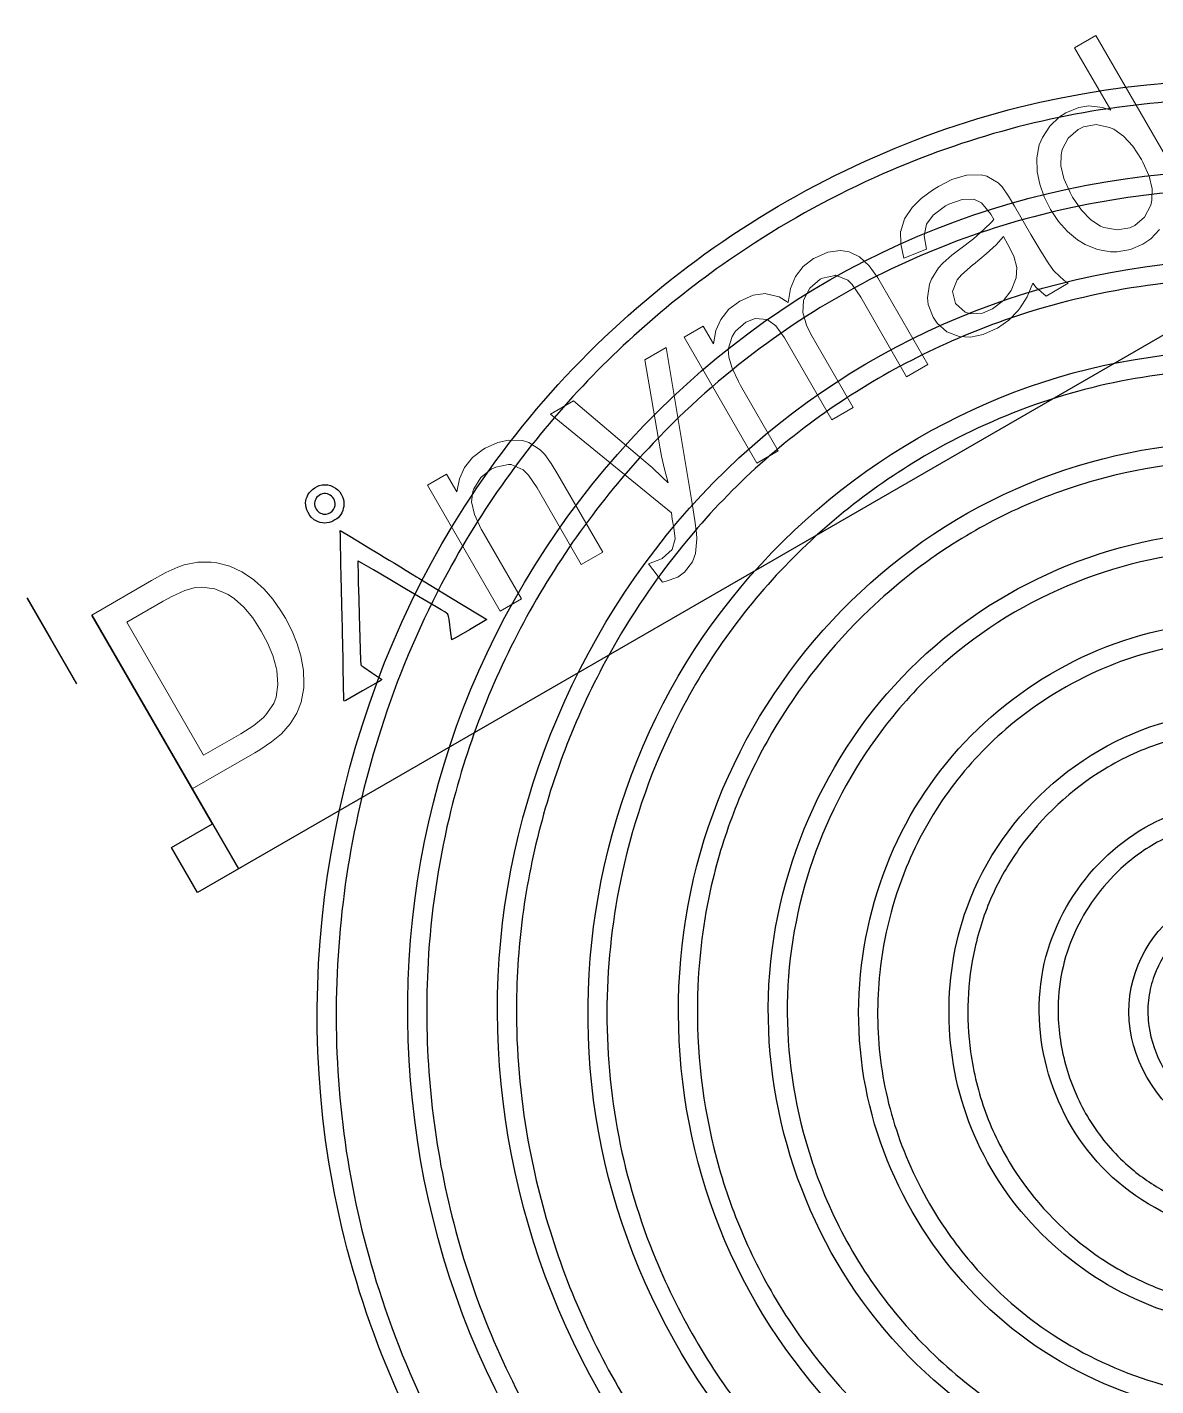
# Model space of a CAD drawing. Header units: millimetres. Extents: x 2228 to 3075, y 1089 to 2037.
# Drawn here: x 2758.3 to 2877.6, y 1259.7 to 1403.4 of the extents above; entities that cross this region are included whole.
import ezdxf

# ---------------------------------------------------------------- set-up
doc = ezdxf.new("R2010")
doc.units = ezdxf.units.MM
doc.layers.add('Image', color=7, linetype='Continuous')

msp = doc.modelspace()

# ---------------------------------------------------------------- linework, layer by layer
for p, q in [((2934.78, 1403.38, 30), (2776.29, 1311.88, 30)), ((2763.54, 1333.96, 30), (2758.29, 1343.06, 30)), ((2758.29, 1343.06, 30), (2760.79, 1338.73, 30)), ((2777.87, 1319.14, 30), (2765.12, 1341.23, 30)), ((2765.12, 1341.23, 30), (2780.62, 1314.38, 30)), ((2776.29, 1311.88, 30), (2773.54, 1316.64, 30))]:
    msp.add_line(p, q)
at = {"color": 139, "lineweight": 0, "extrusion": (-6.00926e-17, -6.93889e-18, -1)}
for p, q in [((2871.24, 1402.5, 30), (2869, 1401.2, 30)), ((2881.86, 1384.11, 30), (2871.24, 1402.5, 30)), ((2869, 1401.2, 30), (2872.82, 1394.6, 30)), ((2869.43, 1394.88, 30), (2868.08, 1394.32, 30)), ((2870.51, 1395.06, 30), (2869.43, 1394.88, 30)), ((2871.95, 1394.89, 30), (2870.51, 1395.06, 30)), ((2872.82, 1394.6, 30), (2871.95, 1394.89, 30)), ((2867.41, 1393.89, 30), (2866.38, 1392.91, 30)), ((2868.08, 1394.32, 30), (2867.41, 1393.89, 30)), ((2866.38, 1392.91, 30), (2865.6, 1391.73, 30)), ((2868.31, 1391.66, 30), (2869.37, 1392.56, 30)), ((2869.37, 1392.56, 30), (2869.95, 1392.84, 30)), ((2869.95, 1392.84, 30), (2871.29, 1393.08, 30)), ((2871.29, 1393.08, 30), (2872.69, 1392.78, 30)), ((2872.69, 1392.78, 30), (2873.15, 1392.58, 30)), ((2873.15, 1392.58, 30), (2874.16, 1391.86, 30)), ((2865.27, 1390.95, 30), (2865, 1389.57, 30)), ((2865.6, 1391.73, 30), (2865.27, 1390.95, 30)), ((2867.69, 1390.45, 30), (2868.31, 1391.66, 30)), ((2874.16, 1391.86, 30), (2875.14, 1390.8, 30)), ((2875.14, 1390.8, 30), (2876.07, 1389.38, 30)), ((2865, 1389.57, 30), (2865.04, 1388.09, 30)), ((2867.54, 1388.72, 30), (2867.57, 1389.88, 30)), ((2867.57, 1389.88, 30), (2867.69, 1390.45, 30)), ((2876.07, 1389.38, 30), (2876.22, 1389.11, 30)), ((2876.22, 1389.11, 30), (2876.88, 1387.63, 30)), ((2857.31, 1387.67, 30), (2856.04, 1387.26, 30)), ((2857.6, 1387.73, 30), (2857.31, 1387.67, 30)), ((2859.12, 1387.78, 30), (2857.6, 1387.73, 30)), ((2859.74, 1387.63, 30), (2859.12, 1387.78, 30)), ((2860.93, 1386.91, 30), (2859.74, 1387.63, 30)), ((2865.04, 1388.09, 30), (2865.31, 1386.77, 30)), ((2867.86, 1387.39, 30), (2867.54, 1388.72, 30)), ((2876.88, 1387.63, 30), (2877.2, 1386.3, 30)), ((2853.98, 1386.16, 30), (2852.8, 1385.28, 30)), ((2854.6, 1386.53, 30), (2853.98, 1386.16, 30)), ((2856.04, 1387.26, 30), (2854.6, 1386.53, 30)), ((2861.33, 1386.5, 30), (2860.93, 1386.91, 30)), ((2862.03, 1385.52, 30), (2861.33, 1386.5, 30)), ((2865.31, 1386.77, 30), (2865.79, 1385.43, 30)), ((2868.52, 1385.91, 30), (2867.86, 1387.39, 30)), ((2877.2, 1386.3, 30), (2877.18, 1385.09, 30)), ((2852.8, 1385.28, 30), (2851.84, 1384.32, 30)), ((2855.7, 1384.66, 30), (2857.11, 1385.17, 30)), ((2857.11, 1385.17, 30), (2858.36, 1385.19, 30)), ((2858.36, 1385.19, 30), (2859.15, 1384.81, 30)), ((2859.15, 1384.81, 30), (2860.13, 1383.61, 30)), ((2862.66, 1384.47, 30), (2862.03, 1385.52, 30)), ((2865.79, 1385.43, 30), (2866.46, 1384.09, 30)), ((2868.78, 1385.42, 30), (2868.52, 1385.91, 30)), ((2869.72, 1384.05, 30), (2868.78, 1385.42, 30)), ((2877.18, 1385.09, 30), (2877.04, 1384.55, 30)), ((2851.84, 1384.32, 30), (2851.03, 1383.11, 30)), ((2853.33, 1382.56, 30), (2854.04, 1383.52, 30)), ((2854.04, 1383.52, 30), (2855.36, 1384.48, 30)), ((2855.36, 1384.48, 30), (2855.7, 1384.66, 30)), ((2860.13, 1383.61, 30), (2860.46, 1383.03, 30)), ((2864.39, 1381.46, 30), (2862.66, 1384.47, 30)), ((2866.46, 1384.09, 30), (2867.29, 1382.84, 30)), ((2870.7, 1383.02, 30), (2869.72, 1384.05, 30)), ((2876.4, 1383.3, 30), (2875.35, 1382.42, 30)), ((2877.04, 1384.55, 30), (2876.4, 1383.3, 30)), ((2851.03, 1383.11, 30), (2850.62, 1381.83, 30)), ((2853.11, 1381.32, 30), (2853.33, 1382.56, 30)), ((2859.42, 1381.98, 30), (2858.3, 1381.01, 30)), ((2860.26, 1382.81, 30), (2859.42, 1381.98, 30)), ((2860.46, 1383.03, 30), (2860.26, 1382.81, 30)), ((2867.29, 1382.84, 30), (2868.24, 1381.77, 30)), ((2871.75, 1382.34, 30), (2870.7, 1383.02, 30)), ((2872.08, 1382.21, 30), (2871.75, 1382.34, 30)), ((2873.52, 1381.94, 30), (2872.08, 1382.21, 30)), ((2874.84, 1382.16, 30), (2873.52, 1381.94, 30)), ((2875.35, 1382.42, 30), (2874.84, 1382.16, 30)), ((2877.04, 1381.01, 30), (2877.97, 1381.99, 30)), ((2850.62, 1381.83, 30), (2850.61, 1381.8, 30)), ((2850.61, 1381.8, 30), (2850.62, 1380.46, 30)), ((2850.62, 1380.46, 30), (2850.96, 1378.95, 30)), ((2853.34, 1379.92, 30), (2853.11, 1381.32, 30)), ((2858.3, 1381.01, 30), (2856.88, 1379.92, 30)), ((2860.71, 1380.38, 30), (2861.48, 1381.26, 30)), ((2861.48, 1381.26, 30), (2861.96, 1380.42, 30)), ((2861.96, 1380.42, 30), (2862.58, 1379.16, 30)), ((2865.42, 1379.71, 30), (2864.39, 1381.46, 30)), ((2868.24, 1381.77, 30), (2869.3, 1380.91, 30)), ((2869.3, 1380.91, 30), (2870.1, 1380.41, 30)), ((2870.1, 1380.41, 30), (2871.41, 1379.87, 30)), ((2874.9, 1379.88, 30), (2876.21, 1380.44, 30)), ((2876.21, 1380.44, 30), (2877.04, 1381.01, 30)), ((2841.5, 1378.97, 30), (2841.39, 1378.91, 30)), ((2842.91, 1379.6, 30), (2841.5, 1378.97, 30)), ((2844.26, 1379.78, 30), (2842.91, 1379.6, 30)), ((2845.17, 1379.64, 30), (2844.26, 1379.78, 30)), ((2846.28, 1379.11, 30), (2845.17, 1379.64, 30)), ((2847.3, 1378.16, 30), (2846.28, 1379.11, 30)), ((2850.96, 1378.95, 30), (2853.34, 1379.92, 30)), ((2856.03, 1379.26, 30), (2855.06, 1378.42, 30)), ((2856.88, 1379.92, 30), (2856.03, 1379.26, 30)), ((2858.33, 1378.3, 30), (2859.65, 1379.41, 30)), ((2859.65, 1379.41, 30), (2860.71, 1380.38, 30)), ((2862.58, 1379.16, 30), (2862.9, 1377.96, 30)), ((2866.22, 1378.45, 30), (2865.42, 1379.71, 30)), ((2871.41, 1379.87, 30), (2872.78, 1379.63, 30)), ((2872.78, 1379.63, 30), (2873.51, 1379.63, 30)), ((2873.51, 1379.63, 30), (2874.9, 1379.88, 30)), ((2840.3, 1378.07, 30), (2839.5, 1377.01, 30)), ((2841.39, 1378.91, 30), (2840.3, 1378.07, 30)), ((2848.2, 1376.87, 30), (2847.3, 1378.16, 30)), ((2854.63, 1377.94, 30), (2853.88, 1376.74, 30)), ((2855.06, 1378.42, 30), (2854.63, 1377.94, 30)), ((2857.03, 1377.19, 30), (2858.28, 1378.28, 30)), ((2858.28, 1378.28, 30), (2858.33, 1378.3, 30)), ((2862.9, 1377.96, 30), (2862.84, 1376.88, 30)), ((2866.78, 1377.66, 30), (2866.22, 1378.45, 30)), ((2866.85, 1377.57, 30), (2866.78, 1377.66, 30)), ((2867.88, 1376.59, 30), (2866.85, 1377.57, 30)), ((2839.5, 1377.01, 30), (2838.98, 1375.74, 30)), ((2841.03, 1375.8, 30), (2842.12, 1376.73, 30)), ((2842.12, 1376.73, 30), (2842.34, 1376.83, 30)), ((2842.34, 1376.83, 30), (2843.69, 1377.14, 30)), ((2843.69, 1377.14, 30), (2843.73, 1377.15, 30)), ((2843.73, 1377.15, 30), (2845.04, 1376.65, 30)), ((2845.04, 1376.65, 30), (2845.48, 1376.18, 30)), ((2845.48, 1376.18, 30), (2846.39, 1374.82, 30)), ((2853.48, 1367.72, 30), (2848.2, 1376.87, 30)), ((2853.66, 1376.2, 30), (2853.45, 1374.78, 30)), ((2853.88, 1376.74, 30), (2853.66, 1376.2, 30)), ((2856.1, 1375.44, 30), (2856.58, 1376.68, 30)), ((2856.58, 1376.68, 30), (2857.03, 1377.19, 30)), ((2862.84, 1376.88, 30), (2862.31, 1375.55, 30)), ((2863.98, 1374.87, 30), (2864.58, 1376.3, 30)), ((2864.58, 1376.3, 30), (2864.93, 1375.87, 30)), ((2865.98, 1374.94, 30), (2868.33, 1376.3, 30)), ((2868.33, 1376.3, 30), (2867.88, 1376.59, 30)), ((2835.02, 1375.03, 30), (2833.62, 1374.42, 30)), ((2836.34, 1375.21, 30), (2835.02, 1375.03, 30)), ((2836.41, 1375.2, 30), (2836.34, 1375.21, 30)), ((2837.77, 1374.88, 30), (2836.41, 1375.2, 30)), ((2838.73, 1374.26, 30), (2837.77, 1374.88, 30)), ((2838.98, 1375.74, 30), (2838.73, 1374.26, 30)), ((2840.39, 1374.6, 30), (2841.03, 1375.8, 30)), ((2846.39, 1374.82, 30), (2851.24, 1366.43, 30)), ((2853.45, 1374.78, 30), (2853.53, 1374.06, 30)), ((2856.41, 1374.17, 30), (2856.1, 1375.44, 30)), ((2862.31, 1375.55, 30), (2861.48, 1374.5, 30)), ((2863.26, 1373.71, 30), (2863.98, 1374.87, 30)), ((2864.93, 1375.87, 30), (2865.98, 1374.94, 30)), ((2832.46, 1373.56, 30), (2831.6, 1372.46, 30)), ((2833.62, 1374.42, 30), (2832.46, 1373.56, 30)), ((2840.28, 1373.23, 30), (2840.34, 1374.44, 30)), ((2840.67, 1371.86, 30), (2840.28, 1373.23, 30)), ((2840.34, 1374.44, 30), (2840.39, 1374.6, 30)), ((2853.53, 1374.06, 30), (2854.05, 1372.72, 30)), ((2857.42, 1373.24, 30), (2856.41, 1374.17, 30)), ((2857.98, 1373.07, 30), (2857.42, 1373.24, 30)), ((2860.31, 1373.61, 30), (2859.26, 1373.15, 30)), ((2861.48, 1374.5, 30), (2860.31, 1373.61, 30)), ((2862.05, 1372.41, 30), (2863.05, 1373.42, 30)), ((2863.05, 1373.42, 30), (2863.26, 1373.71, 30)), ((2829.75, 1371.78, 30), (2827.74, 1370.62, 30)), ((2830.83, 1369.91, 30), (2829.75, 1371.78, 30)), ((2831.6, 1372.46, 30), (2831.09, 1371.32, 30)), ((2833.17, 1371.24, 30), (2834.25, 1372.18, 30)), ((2834.25, 1372.18, 30), (2835.22, 1372.57, 30)), ((2835.22, 1372.57, 30), (2836.5, 1372.46, 30)), ((2836.5, 1372.46, 30), (2837.41, 1371.81, 30)), ((2837.41, 1371.81, 30), (2838.35, 1370.52, 30)), ((2841.13, 1370.91, 30), (2840.67, 1371.86, 30)), ((2854.05, 1372.72, 30), (2854.47, 1372.09, 30)), ((2854.47, 1372.09, 30), (2855.51, 1371.18, 30)), ((2859.26, 1373.15, 30), (2857.98, 1373.07, 30)), ((2860.85, 1371.57, 30), (2862.05, 1372.41, 30)), ((2827.74, 1370.62, 30), (2835.43, 1357.3, 30)), ((2831.09, 1371.32, 30), (2830.83, 1369.91, 30)), ((2832.4, 1369.33, 30), (2832.79, 1370.66, 30)), ((2832.79, 1370.66, 30), (2833.17, 1371.24, 30)), ((2838.35, 1370.52, 30), (2843.34, 1361.87, 30)), ((2845.6, 1363.17, 30), (2841.13, 1370.91, 30)), ((2855.51, 1371.18, 30), (2856.81, 1370.67, 30)), ((2856.81, 1370.67, 30), (2858, 1370.59, 30)), ((2858, 1370.59, 30), (2859.35, 1370.88, 30)), ((2859.35, 1370.88, 30), (2860.8, 1371.55, 30)), ((2860.8, 1371.55, 30), (2860.85, 1371.57, 30)), ((2825.82, 1369.51, 30), (2823.56, 1368.21, 30)), ((2828.58, 1353.03, 30), (2825.82, 1369.51, 30)), ((2832.45, 1368.5, 30), (2832.4, 1369.33, 30)), ((2823.56, 1368.21, 30), (2825.2, 1358.8, 30)), ((2832.79, 1367.33, 30), (2832.45, 1368.5, 30)), ((2851.24, 1366.43, 30), (2853.48, 1367.72, 30)), ((2833.48, 1365.92, 30), (2832.79, 1367.33, 30)), ((2833.69, 1365.51, 30), (2833.48, 1365.92, 30)), ((2837.68, 1358.6, 30), (2833.69, 1365.51, 30)), ((2816.05, 1363.87, 30), (2813.62, 1362.47, 30)), ((2823.27, 1357.75, 30), (2816.05, 1363.87, 30)), ((2843.34, 1361.87, 30), (2845.6, 1363.17, 30)), ((2813.62, 1362.47, 30), (2826.38, 1352.03, 30)), ((2806.7, 1358.88, 30), (2806.52, 1358.77, 30)), ((2808.03, 1359.48, 30), (2806.7, 1358.88, 30)), ((2809.17, 1359.73, 30), (2808.03, 1359.48, 30)), ((2810.64, 1359.68, 30), (2809.17, 1359.73, 30)), ((2811.33, 1359.46, 30), (2810.64, 1359.68, 30)), ((2812.5, 1358.69, 30), (2811.33, 1359.46, 30)), ((2805.36, 1357.89, 30), (2804.53, 1356.84, 30)), ((2806.52, 1358.77, 30), (2805.36, 1357.89, 30)), ((2813, 1358.19, 30), (2812.5, 1358.69, 30)), ((2813.69, 1357.24, 30), (2813, 1358.19, 30)), ((2824.34, 1356.83, 30), (2823.27, 1357.75, 30)), ((2825.2, 1358.8, 30), (2825.34, 1358.04, 30)), ((2825.34, 1358.04, 30), (2825.64, 1356.64, 30)), ((2835.43, 1357.3, 30), (2837.68, 1358.6, 30)), ((2802.63, 1356.13, 30), (2800.6, 1354.95, 30)), ((2803.72, 1354.24, 30), (2802.63, 1356.13, 30)), ((2804.53, 1356.84, 30), (2803.97, 1355.62, 30)), ((2806.24, 1355.76, 30), (2807.34, 1356.65, 30)), ((2807.34, 1356.65, 30), (2807.81, 1356.88, 30)), ((2807.81, 1356.88, 30), (2809.16, 1357.15, 30)), ((2809.16, 1357.15, 30), (2809.45, 1357.14, 30)), ((2809.45, 1357.14, 30), (2810.72, 1356.59, 30)), ((2810.72, 1356.59, 30), (2811.28, 1356.02, 30)), ((2811.28, 1356.02, 30), (2812.18, 1354.69, 30)), ((2814.39, 1356.07, 30), (2813.69, 1357.24, 30)), ((2819.12, 1347.88, 30), (2814.39, 1356.07, 30)), ((2825.41, 1355.82, 30), (2824.34, 1356.83, 30)), ((2825.64, 1356.64, 30), (2826.03, 1355.22, 30)), ((2800.6, 1354.95, 30), (2808.29, 1341.63, 30)), ((2803.97, 1355.62, 30), (2803.72, 1354.24, 30)), ((2805.4, 1354.29, 30), (2805.5, 1354.56, 30)), ((2805.5, 1354.56, 30), (2806.24, 1355.76, 30)), ((2812.18, 1354.69, 30), (2816.86, 1346.58, 30)), ((2826.03, 1355.22, 30), (2825.41, 1355.82, 30)), ((2805.27, 1353.19, 30), (2805.4, 1354.29, 30)), ((2805.57, 1351.85, 30), (2805.27, 1353.19, 30)), ((2806.29, 1350.31, 30), (2805.57, 1351.85, 30)), ((2826.38, 1352.03, 30), (2826.48, 1351.37, 30)), ((2828.85, 1351.22, 30), (2828.58, 1353.03, 30)), ((2806.35, 1350.21, 30), (2806.29, 1350.31, 30)), ((2826.48, 1351.37, 30), (2826.65, 1350.46, 30)), ((2826.65, 1350.46, 30), (2826.78, 1349.28, 30)), ((2829.02, 1349.87, 30), (2828.85, 1351.22, 30)), ((2810.55, 1342.94, 30), (2806.35, 1350.21, 30)), ((2826.78, 1349.28, 30), (2826.45, 1348.15, 30)), ((2828.94, 1347.75, 30), (2829.06, 1349.28, 30)), ((2829.06, 1349.28, 30), (2829.02, 1349.87, 30)), ((2816.86, 1346.58, 30), (2819.12, 1347.88, 30)), ((2826.45, 1348.15, 30), (2825.39, 1347.22, 30)), ((2828.63, 1346.85, 30), (2828.94, 1347.75, 30)), ((2774.22, 1346.29, 30), (2772.96, 1345.71, 30)), ((2774.88, 1346.52, 30), (2774.22, 1346.29, 30)), ((2776.33, 1346.82, 30), (2774.88, 1346.52, 30)), ((2777.75, 1346.83, 30), (2776.33, 1346.82, 30)), ((2778.35, 1346.75, 30), (2777.75, 1346.83, 30)), ((2779.71, 1346.39, 30), (2778.35, 1346.75, 30)), ((2780.99, 1345.8, 30), (2779.71, 1346.39, 30)), ((2825.32, 1347.18, 30), (2823.98, 1346.66, 30)), ((2823.98, 1346.66, 30), (2825.44, 1344.69, 30)), ((2825.39, 1347.22, 30), (2825.32, 1347.18, 30)), ((2827.78, 1345.77, 30), (2828.63, 1346.85, 30)), ((2771.45, 1344.88, 30), (2765.12, 1341.23, 30)), ((2772.96, 1345.71, 30), (2771.45, 1344.88, 30)), ((2782.21, 1344.97, 30), (2780.99, 1345.8, 30)), ((2782.33, 1344.87, 30), (2782.21, 1344.97, 30)), ((2783.33, 1343.96, 30), (2782.33, 1344.87, 30)), ((2825.44, 1344.69, 30), (2825.74, 1344.76, 30)), ((2825.74, 1344.76, 30), (2827.06, 1345.24, 30)), ((2827.06, 1345.24, 30), (2827.78, 1345.77, 30)), ((2772.68, 1342.69, 30), (2773.57, 1343.18, 30)), ((2773.57, 1343.18, 30), (2774.94, 1343.83, 30)), ((2774.94, 1343.83, 30), (2776.04, 1344.14, 30)), ((2776.04, 1344.14, 30), (2776.76, 1344.19, 30)), ((2776.76, 1344.19, 30), (2778.13, 1343.99, 30)), ((2778.13, 1343.99, 30), (2779.54, 1343.39, 30)), ((2779.54, 1343.39, 30), (2780.22, 1342.95, 30)), ((2784.25, 1342.89, 30), (2783.33, 1343.96, 30)), ((2768.81, 1340.46, 30), (2772.68, 1342.69, 30)), ((2780.22, 1342.95, 30), (2781.2, 1342.07, 30)), ((2781.2, 1342.07, 30), (2782.14, 1340.93, 30)), ((2785.12, 1341.67, 30), (2784.25, 1342.89, 30)), ((2785.58, 1340.91, 30), (2785.12, 1341.67, 30)), ((2808.29, 1341.63, 30), (2810.55, 1342.94, 30)), ((2765.12, 1341.23, 30), (2775.74, 1322.84, 30)), ((2776.92, 1326.4, 30), (2768.81, 1340.46, 30)), ((2782.14, 1340.93, 30), (2783.04, 1339.51, 30)), ((2786.29, 1339.53, 30), (2785.58, 1340.91, 30)), ((2783.04, 1339.51, 30), (2783.69, 1338.28, 30)), ((2786.84, 1338.2, 30), (2786.29, 1339.53, 30)), ((2783.69, 1338.28, 30), (2784.25, 1336.94, 30)), ((2787.23, 1336.91, 30), (2786.84, 1338.2, 30)), ((2784.25, 1336.94, 30), (2784.61, 1335.68, 30)), ((2787.49, 1335.38, 30), (2787.23, 1336.91, 30)), ((2787.23, 1336.91, 30), (2787.23, 1336.91, 30)), ((2784.61, 1335.68, 30), (2784.67, 1335.39, 30)), ((2784.67, 1335.39, 30), (2784.79, 1333.9, 30)), ((2787.55, 1333.99, 30), (2787.49, 1335.38, 30)), ((2784.79, 1333.9, 30), (2784.6, 1332.56, 30)), ((2787.26, 1332.03, 30), (2787.52, 1333.52, 30)), ((2787.52, 1333.52, 30), (2787.55, 1333.99, 30)), ((2784.35, 1331.88, 30), (2783.52, 1330.68, 30)), ((2784.6, 1332.56, 30), (2784.35, 1331.88, 30)), ((2786.81, 1330.87, 30), (2787.26, 1332.03, 30)), ((2783.27, 1330.41, 30), (2782.24, 1329.56, 30)), ((2783.52, 1330.68, 30), (2783.27, 1330.41, 30)), ((2786.08, 1329.71, 30), (2786.81, 1330.87, 30)), ((2782.24, 1329.56, 30), (2780.86, 1328.67, 30)), ((2785.16, 1328.68, 30), (2786.08, 1329.71, 30)), ((2780.86, 1328.67, 30), (2776.92, 1326.4, 30)), ((2782.9, 1326.98, 30), (2784.13, 1327.81, 30)), ((2784.13, 1327.81, 30), (2785.16, 1328.68, 30)), ((2775.74, 1322.84, 30), (2782.37, 1326.67, 30)), ((2782.37, 1326.67, 30), (2782.9, 1326.98, 30))]:
    msp.add_line(p, q, dxfattribs=at)
at = {"extrusion": (-0.866025, -0.5, 0)}
msp.add_line((2773.54, 1316.64, 30), (2777.87, 1319.14, 30), dxfattribs=at)
msp.add_open_spline([(2888.35, 1300.8), (2888.61, 1300.95), (2888.77, 1301.26), (2888.67, 1302.44), (2887.23, 1303.33), (2884.39, 1301.72), (2883.46, 1299.14), (2886.17, 1294.71), (2889.88, 1293.39), (2895.33, 1296.28), (2897.13, 1298.94), (2897.32, 1305.1), (2895.64, 1308.5), (2889.53, 1312.32), (2885.18, 1312.62), (2877.86, 1308.83), (2875.05, 1304.76), (2874.48, 1295.49), (2876.79, 1290.46), (2885.3, 1284.6), (2891.38, 1283.93), (2901.75, 1288.61), (2905.82, 1293.94), (2907.32, 1306.27), (2904.65, 1313.06), (2894.08, 1321.4), (2886.31, 1322.74), (2872.71, 1317.68), (2867.13, 1311.3), (2864.17, 1296.02), (2866.89, 1287.38), (2879.15, 1276.18), (2888.52, 1273.86), (2905.48, 1278.76), (2912.76, 1285.96), (2917.72, 1304), (2915.24, 1314.54), (2901.74, 1328.95), (2890.9, 1332.53), (2870.52, 1328.35), (2861.35, 1320.59), (2854.87, 1302.71), (2855.09, 1293.9), (2861.73, 1278.52), (2868.14, 1272.04), (2884.05, 1265.17), (2893.47, 1264.83), (2910.31, 1270.93), (2917.63, 1277.35), (2925.96, 1293.85), (2926.92, 1303.85), (2921.52, 1322.12), (2915.17, 1330.3), (2898.22, 1340.19), (2887.69, 1341.85), (2868, 1337.3), (2858.94, 1331.12), (2847.4, 1313.84), (2844.98, 1302.83), (2848.5, 1281.76), (2854.45, 1271.82), (2871.91, 1258.55), (2883.34, 1255.29), (2905.73, 1257.65), (2916.56, 1263.26), (2931.63, 1280.74), (2935.77, 1292.54), (2934.74, 1316.18), (2929.56, 1327.89), (2912.2, 1344.81), (2900.12, 1349.91), (2875.31, 1350.35), (2862.72, 1345.68), (2843.92, 1328.63), (2837.81, 1316.32), (2835.75, 1290.44), (2839.82, 1277), (2856.41, 1256.29), (2868.84, 1249.13), (2895.69, 1245.31), (2909.95, 1248.69), (2932.59, 1264.63), (2940.84, 1277.12), (2946.54, 1304.8), (2943.94, 1319.85), (2928.83, 1344.41), (2916.38, 1353.79), (2888, 1361.49), (2872.2, 1359.76), (2845.73, 1345.65), (2835.21, 1333.34), (2825.4, 1304.39), (2826.18, 1287.91), (2839.09, 1259.57), (2851.17, 1247.88), (2880.52, 1235.85), (2897.64, 1235.6), (2927.8, 1247.14), (2940.67, 1258.89), (2954.99, 1288.47), (2956.35, 1306.16), (2946.36, 1338.07), (2935.05, 1352.13), (2905.41, 1368.83), (2887.23, 1371.37), (2853.64, 1363.1), (2838.41, 1352.33), (2819.27, 1322.82), (2815.49, 1304.23), (2821.85, 1269.06), (2831.98, 1252.66), (2861.17, 1231.04), (2880.08, 1225.95), (2916.73, 1230.25), (2934.27, 1239.63), (2958.4, 1268.3), (2964.85, 1287.44), (2962.78, 1325.43), (2954.25, 1344.08), (2926.31, 1370.74), (2907.04, 1378.61), (2867.84, 1378.92), (2848.12, 1371.34), (2818.92, 1344.34), (2809.61, 1325.04), (2806.77, 1284.79), (2813.29, 1264.05), (2839.15, 1232.33), (2858.37, 1221.53), (2899.5, 1216.04), (2921.21, 1221.4), (2955.41, 1245.9), (2967.73, 1264.92), (2976, 1306.76), (2971.89, 1329.36), (2948.96, 1366.01), (2930.25, 1379.85), (2887.89, 1391.01), (2864.46, 1388.25), (2825.45, 1367.11), (2810.07, 1348.82), (2795.92, 1306.15), (2797.25, 1281.98), (2816.4, 1240.68), (2834.14, 1223.76), (2876.91, 1206.55), (2901.73, 1206.36), (2945.22, 1223.31), (2963.67, 1240.38), (2984.01, 1283.03), (2985.79, 1308.4), (2971.24, 1353.97), (2954.97, 1373.92), (2912.67, 1397.45), (2886.85, 1400.89), (2839.35, 1388.94), (2817.92, 1373.59), (2791.17, 1331.87), (2786, 1305.71), (2795.17, 1256.42), (2809.47, 1233.55), (2850.37, 1203.56), (2876.75, 1196.61), (2927.66, 1202.82), (2951.92, 1215.96), (2985.14, 1255.78), (2993.92, 1282.26), (2991.46, 1324.07), (2986.96, 1339.53), (2979.28, 1353.3), (2978.7, 1352.97), (2978.11, 1352.65), (2977.53, 1352.32), (2979.62, 1348.58), (2981.47, 1344.71), (2986.27, 1332.81), (2988.48, 1324.49), (2990.23, 1311.68), (2990.54, 1307.28), (2990.57, 1298.49), (2990.29, 1294.1), (2988.63, 1281.04), (2986.4, 1272.48), (2981.04, 1259.08), (2978.5, 1253.98), (2972.96, 1244.88), (2970.06, 1240.82), (2960.48, 1229.39), (2952.95, 1222.77), (2938.63, 1213.46), (2932.21, 1210.19), (2920.17, 1205.55), (2914.64, 1203.94), (2904.77, 1201.99), (2900.47, 1201.44), (2891.86, 1200.91), (2887.53, 1200.93), (2874.64, 1201.84), (2866.12, 1203.55), (2852.69, 1208.07), (2847.55, 1210.29), (2838.27, 1215.25), (2834.09, 1217.92), (2826.19, 1223.86), (2822.48, 1227.14), (2812.16, 1237.73), (2806.35, 1245.82), (2799.29, 1259.46), (2797.16, 1264.58), (2793.94, 1274.65), (2792.78, 1279.57), (2791.27, 1289.53), (2790.92, 1294.56), (2791.02, 1309.64), (2792.63, 1319.67), (2797.39, 1334.5), (2799.53, 1339.64), (2803.98, 1348.13), (2806.09, 1351.59), (2810.73, 1358.2), (2813.26, 1361.35), (2821.42, 1370.29), (2827.6, 1375.56), (2838.89, 1383.02), (2843.73, 1385.66), (2853.09, 1389.78), (2857.58, 1391.37), (2871.3, 1395.06), (2880.8, 1396.08), (2899.67, 1395.36), (2909.04, 1393.62), (2923.62, 1388.62), (2929.12, 1386.12), (2939.5, 1380.09), (2944.38, 1376.56), (2958.22, 1364.43), (2965.93, 1354.42), (2973.66, 1338.86), (2975.53, 1334.18), (2978.45, 1324.57), (2979.5, 1319.65), (2981.45, 1304.76), (2981.15, 1294.63), (2978.25, 1279.35), (2976.72, 1273.97), (2973.34, 1265.23), (2971.74, 1261.78), (2968.12, 1255.1), (2966.1, 1251.89), (2959.47, 1242.65), (2954.29, 1237.05), (2944.5, 1228.73), (2940.19, 1225.65), (2931.67, 1220.63), (2927.53, 1218.6), (2914.7, 1213.5), (2905.65, 1211.48), (2887.37, 1210.17), (2878.15, 1210.88), (2864.86, 1213.95), (2860.54, 1215.3), (2847.97, 1220.34), (2840.16, 1225.01), (2828.42, 1234.61), (2824.04, 1239), (2816.85, 1247.86), (2813.9, 1252.21), (2809.37, 1260.42), (2807.63, 1264.19), (2804.72, 1271.93), (2803.54, 1275.91), (2800.86, 1288), (2800.2, 1296.3), (2800.96, 1309.65), (2801.7, 1314.76), (2803.76, 1323.48), (2804.89, 1327.13), (2807.64, 1334.24), (2809.25, 1337.7), (2814.73, 1347.71), (2819.25, 1353.9), (2827.95, 1363.07), (2831.73, 1366.44), (2839.42, 1372.15), (2843.27, 1374.57), (2851.32, 1378.74), (2855.51, 1380.49), (2868.39, 1384.72), (2877.41, 1386.18), (2891.45, 1386.29), (2896.49, 1385.89), (2905.14, 1384.41), (2908.79, 1383.53), (2915.93, 1381.27), (2919.41, 1379.91), (2929.55, 1375.14), (2935.88, 1371.07), (2945.37, 1363.1), (2948.88, 1359.59), (2954.94, 1352.37), (2957.54, 1348.69), (2962.1, 1340.97), (2964.05, 1336.93), (2968.91, 1324.42), (2970.81, 1315.57), (2971.58, 1301.65), (2971.41, 1296.6), (2970.3, 1287.9), (2969.57, 1284.22), (2967.59, 1277.01), (2966.36, 1273.48), (2961.96, 1263.19), (2958.11, 1256.74), (2950.48, 1247.1), (2947.14, 1243.56), (2940.82, 1237.96), (2937.96, 1235.76), (2931.99, 1231.78), (2928.87, 1230), (2919.21, 1225.29), (2912.37, 1223), (2900.63, 1220.69), (2895.83, 1220.18), (2886.71, 1220.01), (2882.4, 1220.28), (2873.89, 1221.54), (2869.69, 1222.52), (2857.44, 1226.44), (2849.7, 1230.36), (2838.56, 1238.4), (2834.64, 1241.84), (2828.57, 1248.34), (2826.24, 1251.25), (2822.01, 1257.36), (2820.12, 1260.56), (2815.15, 1270.51), (2812.76, 1277.6), (2810.5, 1289.52), (2810.03, 1294.27), (2809.98, 1302.49), (2810.2, 1305.96), (2811.11, 1312.82), (2811.8, 1316.22), (2814.52, 1326.23), (2817.22, 1332.65), (2823.02, 1342.61), (2825.71, 1346.41), (2831.04, 1352.67), (2833.56, 1355.24), (2838.95, 1359.98), (2841.81, 1362.15), (2850.79, 1368.03), (2857.32, 1371.1), (2868.5, 1374.61), (2873, 1375.6), (2881.78, 1376.71), (2886.06, 1376.89), (2894.56, 1376.48), (2898.78, 1375.91), (2911.22, 1373.17), (2919.19, 1369.95), (2929.88, 1363.42), (2933.19, 1361.01), (2939.65, 1355.43), (2942.74, 1352.21), (2948.28, 1345.27), (2950.74, 1341.55), (2957.08, 1329.87), (2959.93, 1321.36), (2961.68, 1309.27), (2961.93, 1305.85), (2961.92, 1299.01), (2961.68, 1295.6), (2960.24, 1285.48), (2958.35, 1278.87), (2953.82, 1268.6), (2951.67, 1264.7), (2947.13, 1258.02), (2944.85, 1255.16), (2939.88, 1249.85), (2937.19, 1247.39), (2928.63, 1240.66), (2922.27, 1237.04), (2911.38, 1232.81), (2907.08, 1231.58), (2899.23, 1230.13), (2895.7, 1229.75), (2888.64, 1229.54), (2885.11, 1229.7), (2874.61, 1230.96), (2867.75, 1232.83), (2857.18, 1237.44), (2853.22, 1239.64), (2843.99, 1246.03), (2839.06, 1250.68), (2830.71, 1261.14), (2827.28, 1266.95), (2823, 1277.29), (2821.68, 1281.64), (2819.01, 1295.28), (2819.19, 1304.83), (2822.43, 1319.69), (2824.41, 1325.26), (2828.64, 1333.58), (2830.46, 1336.57), (2834.56, 1342.2), (2836.82, 1344.85), (2844.18, 1352.22), (2849.83, 1356.37), (2859.73, 1361.58), (2863.71, 1363.21), (2871.8, 1365.64), (2875.91, 1366.45), (2884.2, 1367.27), (2888.38, 1367.29), (2897.21, 1366.51), (2901.85, 1365.62), (2910.49, 1362.98), (2914.5, 1361.31), (2926.06, 1355.06), (2932.89, 1349.24), (2942.17, 1337.54), (2945.33, 1332.18), (2948.79, 1323.72), (2949.73, 1320.85), (2951.18, 1315.02), (2951.69, 1312.05), (2952.61, 1303.11), (2952.39, 1297.07), (2950.67, 1287.23), (2949.61, 1283.33), (2947.15, 1276.83), (2945.91, 1274.16), (2943.08, 1269.03), (2941.48, 1266.57), (2936.2, 1259.57), (2932.04, 1255.4), (2924.26, 1249.47), (2920.89, 1247.36), (2914.3, 1244.07), (2911.11, 1242.81), (2904.59, 1240.84), (2901.25, 1240.14), (2891.14, 1238.84), (2884.28, 1239.08), (2874.31, 1241.06), (2871.03, 1242), (2861.51, 1245.65), (2855.63, 1249.18), (2845.32, 1257.9), (2840.9, 1263.09), (2835.97, 1271.32), (2834.67, 1273.93), (2832.47, 1279.29), (2831.57, 1282.05), (2829.5, 1290.47), (2828.93, 1296.27), (2829.35, 1305.82), (2829.88, 1309.6), (2831.42, 1316.01), (2832.28, 1318.68), (2834.37, 1323.85), (2835.61, 1326.36), (2839.81, 1333.57), (2843.3, 1337.97), (2850.02, 1344.4), (2852.99, 1346.73), (2858.63, 1350.33), (2861.23, 1351.71), (2866.61, 1354.04), (2869.38, 1355), (2877.86, 1357.22), (2883.72, 1357.84), (2893.39, 1357.41), (2897.23, 1356.85), (2908.57, 1353.94), (2915.69, 1350.33), (2925.35, 1342.7), (2928.55, 1339.49), (2933.17, 1333.55), (2934.83, 1331.01), (2937.68, 1325.69), (2938.88, 1322.92), (2941.78, 1314.37), (2942.78, 1308.37), (2942.83, 1299.21), (2942.57, 1296.02), (2940.83, 1286.06), (2938.26, 1279.52), (2930.97, 1267.86), (2926.25, 1262.75), (2915.27, 1254.76), (2909.02, 1251.91), (2895.97, 1248.66), (2889.17, 1248.27), (2876.03, 1250.12), (2869.68, 1252.36), (2858.3, 1258.95), (2853.25, 1263.29), (2845.28, 1273.53), (2842.35, 1279.41), (2839.14, 1290.65), (2838.47, 1295.9), (2838.84, 1306.28), (2839.87, 1311.41), (2843.44, 1321.09), (2845.96, 1325.63), (2850.91, 1331.98), (2852.92, 1334.14), (2859.26, 1339.74), (2864.04, 1342.64), (2874.23, 1346.71), (2879.64, 1347.89), (2888.44, 1348.24), (2891.83, 1347.99), (2898.46, 1346.78), (2901.71, 1345.82), (2907.89, 1343.25), (2910.84, 1341.66), (2915.85, 1338.2), (2917.99, 1336.43), (2921.88, 1332.52), (2923.64, 1330.39), (2928.84, 1322.81), (2931.36, 1316.76), (2933.01, 1308), (2933.27, 1305.47), (2933.33, 1300.4), (2933.14, 1297.88), (2931.95, 1290.41), (2930.31, 1285.59), (2926.65, 1278.73), (2925.12, 1276.41), (2919.74, 1269.78), (2915.2, 1266.09), (2905.14, 1260.69), (2899.62, 1258.98), (2888.44, 1257.88), (2882.78, 1258.49), (2873.65, 1261.28), (2870.02, 1262.97), (2864.46, 1266.61), (2862.36, 1268.31), (2858.54, 1272.08), (2856.82, 1274.15), (2853.45, 1279.1), (2851.91, 1282.05), (2849.64, 1288.06), (2848.87, 1291.1), (2848.1, 1297.26), (2848.08, 1300.37), (2848.81, 1307.27), (2849.77, 1311.02), (2852.37, 1317.38), (2853.86, 1320.06), (2857.4, 1324.96), (2859.46, 1327.19), (2864.61, 1331.64), (2867.84, 1333.7), (2874, 1336.48), (2876.86, 1337.39), (2882.7, 1338.48), (2885.67, 1338.68), (2892.21, 1338.35), (2895.76, 1337.67), (2901.9, 1335.56), (2904.54, 1334.29), (2909.42, 1331.16), (2911.66, 1329.3), (2916.04, 1324.71), (2918.08, 1321.89), (2921.01, 1316.32), (2922.04, 1313.64), (2923.39, 1308.13), (2923.73, 1305.31), (2923.74, 1299.19), (2923.3, 1295.9), (2921.67, 1290.05), (2920.6, 1287.46), (2917.86, 1282.64), (2916.19, 1280.41), (2912.14, 1276.12), (2909.67, 1274.14), (2904.66, 1271.12), (2902.15, 1270), (2896.97, 1268.43), (2894.29, 1267.97), (2888.61, 1267.69), (2885.62, 1267.93), (2880.57, 1269.04), (2878.46, 1269.73), (2874.47, 1271.52), (2872.58, 1272.62), (2867.51, 1276.31), (2864.67, 1279.33), (2861.32, 1284.6), (2860.34, 1286.6), (2858.83, 1290.73), (2858.31, 1292.87), (2857.51, 1298.7), (2857.66, 1302.44), (2858.87, 1307.89), (2859.48, 1309.75), (2861.05, 1313.27), (2862.01, 1314.94), (2865.53, 1319.9), (2868.63, 1322.78), (2874.13, 1326.13), (2876.26, 1327.1), (2880.03, 1328.28), (2881.63, 1328.63), (2884.86, 1329.03), (2886.49, 1329.08), (2892.05, 1328.78), (2895.93, 1327.74), (2901.5, 1324.97), (2903.45, 1323.67), (2906.41, 1321.09), (2907.53, 1319.91), (2909.51, 1317.37), (2910.37, 1316.02), (2912.83, 1311.29), (2913.85, 1307.65), (2914.27, 1301.9), (2914.17, 1299.8), (2913.53, 1296.13), (2913.08, 1294.54), (2911.87, 1291.5), (2911.12, 1290.05), (2908.34, 1285.75), (2905.85, 1283.23), (2901.48, 1280.29), (2899.84, 1279.44), (2896.09, 1278.02), (2893.95, 1277.56), (2889.64, 1277.24), (2887.47, 1277.39), (2882.8, 1278.31), (2880.33, 1279.24), (2876.77, 1281.3), (2875.52, 1282.21), (2872.89, 1284.6), (2871.6, 1286.18), (2869.5, 1289.61), (2868.69, 1291.46), (2867.58, 1295.28), (2867.28, 1297.25), (2867.23, 1300.66), (2867.37, 1302.11), (2867.95, 1304.93), (2868.4, 1306.29), (2870.14, 1310.19), (2871.85, 1312.53), (2875.24, 1315.66), (2876.74, 1316.71), (2879.49, 1318.1), (2880.71, 1318.56), (2883.19, 1319.21), (2884.46, 1319.4), (2888.35, 1319.6), (2890.97, 1319.19), (2894.71, 1317.81), (2896, 1317.15), (2899.12, 1315.04), (2900.74, 1313.32), (2903.2, 1309.44), (2904.04, 1307.27), (2904.67, 1303.79), (2904.75, 1302.49), (2904.52, 1298.87), (2903.82, 1296.62), (2901.59, 1292.63), (2900.07, 1290.9), (2897.51, 1289.01), (2896.66, 1288.51), (2895.01, 1287.76), (2894.21, 1287.48), (2892.6, 1287.08), (2891.78, 1286.95), (2889.03, 1286.76), (2887.09, 1287.01), (2884.31, 1287.96), (2883.34, 1288.42), (2880.58, 1290.21), (2879.09, 1291.92), (2877.37, 1295.29), (2876.92, 1296.85), (2876.71, 1299.19), (2876.73, 1300), (2876.95, 1301.58), (2877.14, 1302.35), (2877.94, 1304.52), (2878.75, 1305.82), (2880.31, 1307.5), (2880.94, 1308.03), (2882.09, 1308.78), (2882.59, 1309.05), (2883.62, 1309.48), (2884.14, 1309.64), (2885.95, 1310.05), (2887.27, 1310.07), (2889.2, 1309.73), (2889.88, 1309.53), (2891.12, 1308.98), (2891.68, 1308.65), (2892.69, 1307.86), (2893.14, 1307.41), (2894.19, 1306.08), (2894.67, 1305.13), (2895.11, 1303.62), (2895.2, 1303.07), (2895.26, 1301.64), (2895.1, 1300.78), (2894.5, 1299.22), (2894.06, 1298.52), (2893.2, 1297.58), (2892.82, 1297.27), (2891.67, 1296.55), (2890.87, 1296.33), (2889.48, 1296.3), (2888.89, 1296.41), (2887.83, 1296.79), (2887.37, 1297.07), (2886.81, 1297.57), (2886.64, 1297.78), (2886.5, 1298), (2886.48, 1298.04), (2886.43, 1298.12), (2886.41, 1298.16), (2886.36, 1298.28), (2886.32, 1298.36), (2886.24, 1298.59), (2886.2, 1298.75), (2886.13, 1299.2), (2886.15, 1299.5), (2886.26, 1299.98), (2886.33, 1300.16), (2886.41, 1300.31), (2887.05, 1300.47), (2887.7, 1300.64), (2888.35, 1300.8)], degree=3, knots=[0, 0, 0, 0, 0.592275, 0.592275, 2.021101, 2.021101, 3.449927, 3.449927, 4.878753, 4.878753, 5.896766, 5.896766, 6.914778, 6.914778, 7.932791, 7.932791, 8.950803, 8.950803, 9.968816, 9.968816, 10.986828, 10.986828, 12.004841, 12.004841, 13.022853, 13.022853, 14.040866, 14.040866, 15.058878, 15.058878, 16.076891, 16.076891, 17.094903, 17.094903, 18.112916, 18.112916, 19.130928, 19.130928, 20.148941, 20.148941, 21.166954, 21.166954, 21.920887, 21.920887, 22.67482, 22.67482, 23.428753, 23.428753, 24.182687, 24.182687, 24.93662, 24.93662, 25.690553, 25.690553, 26.444486, 26.444486, 27.19842, 27.19842, 27.952353, 27.952353, 28.706286, 28.706286, 29.460219, 29.460219, 30.214153, 30.214153, 30.968086, 30.968086, 31.722019, 31.722019, 32.475953, 32.475953, 33.229886, 33.229886, 33.983819, 33.983819, 34.737752, 34.737752, 35.491686, 35.491686, 36.245619, 36.245619, 36.999552, 36.999552, 37.753485, 37.753485, 38.507419, 38.507419, 39.261352, 39.261352, 40.015285, 40.015285, 40.769219, 40.769219, 41.523152, 41.523152, 42.277085, 42.277085, 43.031018, 43.031018, 43.784952, 43.784952, 44.538885, 44.538885, 45.292818, 45.292818, 46.046751, 46.046751, 46.800685, 46.800685, 47.554618, 47.554618, 48.308551, 48.308551, 49.062485, 49.062485, 49.816418, 49.816418, 50.570351, 50.570351, 51.324284, 51.324284, 52.078218, 52.078218, 52.832151, 52.832151, 53.586084, 53.586084, 54.340017, 54.340017, 55.093951, 55.093951, 55.847884, 55.847884, 56.601817, 56.601817, 57.35575, 57.35575, 58.109684, 58.109684, 58.863617, 58.863617, 59.61755, 59.61755, 60.371484, 60.371484, 61.125417, 61.125417, 61.87935, 61.87935, 62.633283, 62.633283, 63.387217, 63.387217, 64.14115, 64.14115, 64.895083, 64.895083, 65.649016, 65.649016, 66.40295, 66.40295, 67.156883, 67.156883, 67.910816, 67.910816, 68.66475, 68.66475, 69.115038, 69.115038, 69.115038, 70.115038, 70.115038, 70.115038, 70.23986, 70.23986, 70.489502, 70.489502, 70.618593, 70.618593, 70.747684, 70.747684, 71.005866, 71.005866, 71.173651, 71.173651, 71.321179, 71.321179, 71.616234, 71.616234, 71.829859, 71.829859, 72.00177, 72.00177, 72.131483, 72.131483, 72.261197, 72.261197, 72.520624, 72.520624, 72.689191, 72.689191, 72.839289, 72.839289, 72.989387, 72.989387, 73.289584, 73.289584, 73.458634, 73.458634, 73.61347, 73.61347, 73.768306, 73.768306, 74.077978, 74.077978, 74.24991, 74.24991, 74.375568, 74.375568, 74.501226, 74.501226, 74.752543, 74.752543, 74.924397, 74.924397, 75.073404, 75.073404, 75.371418, 75.371418, 75.669431, 75.669431, 75.860689, 75.860689, 76.051946, 76.051946, 76.44847, 76.44847, 76.61032, 76.61032, 76.77217, 76.77217, 77.09587, 77.09587, 77.277095, 77.277095, 77.401112, 77.401112, 77.525128, 77.525128, 77.773162, 77.773162, 77.946703, 77.946703, 78.098689, 78.098689, 78.402662, 78.402662, 78.706634, 78.706634, 78.857672, 78.857672, 79.159749, 79.159749, 79.367298, 79.367298, 79.544355, 79.544355, 79.684778, 79.684778, 79.8252, 79.8252, 80.106044, 80.106044, 80.282028, 80.282028, 80.413064, 80.413064, 80.544099, 80.544099, 80.806171, 80.806171, 80.980872, 80.980872, 81.138611, 81.138611, 81.29635, 81.29635, 81.611828, 81.611828, 81.788781, 81.788781, 81.920864, 81.920864, 82.052947, 82.052947, 82.317113, 82.317113, 82.492894, 82.492894, 82.653293, 82.653293, 82.813693, 82.813693, 83.134492, 83.134492, 83.316304, 83.316304, 83.45193, 83.45193, 83.587556, 83.587556, 83.858808, 83.858808, 84.036411, 84.036411, 84.168435, 84.168435, 84.30046, 84.30046, 84.56451, 84.56451, 84.742905, 84.742905, 84.903301, 84.903301, 85.063698, 85.063698, 85.38449, 85.38449, 85.579886, 85.579886, 85.720569, 85.720569, 85.861252, 85.861252, 86.142617, 86.142617, 86.324238, 86.324238, 86.457323, 86.457323, 86.590407, 86.590407, 86.856577, 86.856577, 87.03607, 87.03607, 87.175836, 87.175836, 87.315601, 87.315601, 87.595131, 87.595131, 87.775393, 87.775393, 87.94378, 87.94378, 88.112167, 88.112167, 88.448942, 88.448942, 88.612292, 88.612292, 88.791024, 88.791024, 88.969757, 88.969757, 89.327222, 89.327222, 89.466622, 89.466622, 89.606022, 89.606022, 89.884823, 89.884823, 90.067556, 90.067556, 90.218312, 90.218312, 90.369069, 90.369069, 90.670582, 90.670582, 90.857118, 90.857118, 91.005976, 91.005976, 91.154834, 91.154834, 91.45255, 91.45255, 91.644769, 91.644769, 91.932171, 91.932171, 92.219574, 92.219574, 92.415592, 92.415592, 92.823764, 92.823764, 93.081125, 93.081125, 93.235172, 93.235172, 93.38922, 93.38922, 93.697315, 93.697315, 93.888778, 93.888778, 94.076564, 94.076564, 94.26435, 94.26435, 94.477427, 94.477427, 94.674582, 94.674582, 95.078314, 95.078314, 95.362889, 95.362889, 95.502959, 95.502959, 95.64303, 95.64303, 95.923172, 95.923172, 96.112762, 96.112762, 96.251809, 96.251809, 96.390857, 96.390857, 96.668951, 96.668951, 96.858899, 96.858899, 97.02364, 97.02364, 97.188382, 97.188382, 97.517865, 97.517865, 97.684816, 97.684816, 98.018718, 98.018718, 98.35262, 98.35262, 98.498043, 98.498043, 98.643465, 98.643465, 98.934311, 98.934311, 99.127232, 99.127232, 99.270051, 99.270051, 99.41287, 99.41287, 99.698509, 99.698509, 99.893241, 99.893241, 100.046207, 100.046207, 100.199173, 100.199173, 100.505105, 100.505105, 100.709771, 100.709771, 101.127104, 101.127104, 101.369603, 101.369603, 101.533674, 101.533674, 101.697744, 101.697744, 102.025885, 102.025885, 102.201709, 102.201709, 102.585637, 102.585637, 102.969564, 102.969564, 103.353492, 103.353492, 103.73742, 103.73742, 104.121348, 104.121348, 104.505275, 104.505275, 104.889203, 104.889203, 105.20319, 105.20319, 105.517177, 105.517177, 105.831164, 105.831164, 106.01273, 106.01273, 106.355619, 106.355619, 106.698507, 106.698507, 106.913449, 106.913449, 107.12839, 107.12839, 107.342339, 107.342339, 107.521761, 107.521761, 107.701184, 107.701184, 108.122684, 108.122684, 108.2917, 108.2917, 108.460715, 108.460715, 108.798747, 108.798747, 108.987362, 108.987362, 109.382108, 109.382108, 109.776853, 109.776853, 110.171599, 110.171599, 110.455057, 110.455057, 110.649656, 110.649656, 110.844254, 110.844254, 111.085927, 111.085927, 111.316655, 111.316655, 111.547383, 111.547383, 111.835685, 111.835685, 112.067169, 112.067169, 112.298653, 112.298653, 112.591544, 112.591544, 112.825539, 112.825539, 113.059535, 113.059535, 113.34509, 113.34509, 113.580757, 113.580757, 113.816424, 113.816424, 114.099874, 114.099874, 114.337772, 114.337772, 114.575669, 114.575669, 114.854839, 114.854839, 115.095096, 115.095096, 115.335352, 115.335352, 115.610375, 115.610375, 115.853293, 115.853293, 116.096211, 116.096211, 116.366686, 116.366686, 116.5695, 116.5695, 116.772315, 116.772315, 117.154725, 117.154725, 117.366395, 117.366395, 117.578065, 117.578065, 117.937214, 117.937214, 118.130427, 118.130427, 118.323639, 118.323639, 118.74417, 118.74417, 118.985093, 118.985093, 119.157295, 119.157295, 119.329498, 119.329498, 119.749864, 119.749864, 120.004159, 120.004159, 120.184256, 120.184256, 120.364353, 120.364353, 120.784217, 120.784217, 121.026534, 121.026534, 121.220977, 121.220977, 121.415419, 121.415419, 121.83373, 121.83373, 122.060118, 122.060118, 122.334777, 122.334777, 122.609437, 122.609437, 122.946961, 122.946961, 123.151328, 123.151328, 123.425669, 123.425669, 123.70001, 123.70001, 123.974868, 123.974868, 124.18292, 124.18292, 124.390971, 124.390971, 124.808437, 124.808437, 125.083068, 125.083068, 125.284924, 125.284924, 125.48678, 125.48678, 125.902642, 125.902642, 126.13973, 126.13973, 126.537908, 126.537908, 126.936086, 126.936086, 127.171135, 127.171135, 127.606163, 127.606163, 128.041192, 128.041192, 128.240849, 128.240849, 128.414163, 128.414163, 128.587476, 128.587476, 128.995978, 128.995978, 129.234682, 129.234682, 129.750577, 129.750577, 130.13943, 130.13943, 130.348856, 130.348856, 130.558281, 130.558281, 130.966323, 130.966323, 131.202265, 131.202265, 131.371369, 131.371369, 131.540474, 131.540474, 131.945678, 131.945678, 132.179276, 132.179276, 132.411204, 132.411204, 132.643132, 132.643132, 133.039259, 133.039259, 133.268571, 133.268571, 133.651492, 133.651492, 134.034413, 134.034413, 134.284197, 134.284197, 134.780795, 134.780795, 135.160148, 135.160148, 135.5395, 135.5395, 135.779173, 135.779173, 135.823598, 135.823598, 135.868024, 135.868024, 135.956875, 135.956875, 136.134578, 136.134578, 136.487168, 136.487168, 136.740532, 136.740532, 136.740532, 137.740532, 137.740532, 137.740532, 137.740532])
at = {"layer": 'Image', "extrusion": (-6.00926e-17, -6.93889e-18, -1)}
for p, q in [((2788.45, 1354.51, 30), (2788.69, 1354.69, 30)), ((2788.69, 1354.69, 30), (2788.94, 1354.83, 30)), ((2788.94, 1354.83, 30), (2789.17, 1354.92, 30)), ((2789.17, 1354.92, 30), (2789.47, 1354.99, 30)), ((2789.47, 1354.99, 30), (2789.77, 1355, 30)), ((2789.77, 1355, 30), (2790.07, 1354.98, 30)), ((2790.07, 1354.98, 30), (2790.36, 1354.91, 30)), ((2790.36, 1354.91, 30), (2790.63, 1354.8, 30)), ((2790.63, 1354.8, 30), (2790.89, 1354.65, 30)), ((2790.89, 1354.65, 30), (2791.13, 1354.47, 30)), ((2787.72, 1353.08, 30), (2787.74, 1353.3, 30)), ((2787.74, 1353.3, 30), (2787.79, 1353.52, 30)), ((2787.79, 1353.52, 30), (2787.87, 1353.74, 30)), ((2787.87, 1353.74, 30), (2787.97, 1353.95, 30)), ((2787.97, 1353.95, 30), (2788.1, 1354.15, 30)), ((2788.1, 1354.15, 30), (2788.26, 1354.34, 30)), ((2788.26, 1354.34, 30), (2788.45, 1354.51, 30)), ((2788.68, 1353.22, 30), (2788.66, 1353.09, 30)), ((2788.72, 1353.35, 30), (2788.68, 1353.22, 30)), ((2788.79, 1353.49, 30), (2788.72, 1353.35, 30)), ((2788.88, 1353.64, 30), (2788.79, 1353.49, 30)), ((2789, 1353.77, 30), (2788.88, 1353.64, 30)), ((2789.15, 1353.88, 30), (2789, 1353.77, 30)), ((2789.31, 1353.98, 30), (2789.15, 1353.88, 30)), ((2789.49, 1354.05, 30), (2789.31, 1353.98, 30)), ((2789.66, 1354.09, 30), (2789.49, 1354.05, 30)), ((2789.84, 1354.09, 30), (2789.66, 1354.09, 30)), ((2790.03, 1354.05, 30), (2789.84, 1354.09, 30)), ((2790.18, 1353.98, 30), (2790.03, 1354.05, 30)), ((2790.33, 1353.89, 30), (2790.18, 1353.98, 30)), ((2790.47, 1353.78, 30), (2790.33, 1353.89, 30)), ((2790.59, 1353.65, 30), (2790.47, 1353.78, 30)), ((2790.69, 1353.51, 30), (2790.59, 1353.65, 30)), ((2790.77, 1353.36, 30), (2790.69, 1353.51, 30)), ((2790.82, 1353.2, 30), (2790.77, 1353.36, 30)), ((2790.85, 1353.03, 30), (2790.82, 1353.2, 30)), ((2791.13, 1354.47, 30), (2791.33, 1354.25, 30)), ((2791.33, 1354.25, 30), (2791.49, 1354.01, 30)), ((2791.49, 1354.01, 30), (2791.62, 1353.74, 30)), ((2791.62, 1353.74, 30), (2791.71, 1353.46, 30)), ((2791.71, 1353.46, 30), (2791.76, 1353.18, 30)), ((2791.76, 1353.18, 30), (2791.77, 1352.95, 30)), ((2787.73, 1352.84, 30), (2787.72, 1353.08, 30)), ((2787.77, 1352.6, 30), (2787.73, 1352.84, 30)), ((2787.84, 1352.35, 30), (2787.77, 1352.6, 30)), ((2787.98, 1352.06, 30), (2787.84, 1352.35, 30)), ((2788.15, 1351.77, 30), (2787.98, 1352.06, 30)), ((2788.32, 1351.58, 30), (2788.15, 1351.77, 30)), ((2788.66, 1353.09, 30), (2788.66, 1352.93, 30)), ((2788.66, 1352.93, 30), (2788.68, 1352.73, 30)), ((2788.68, 1352.73, 30), (2788.76, 1352.56, 30)), ((2788.76, 1352.56, 30), (2788.84, 1352.41, 30)), ((2788.84, 1352.41, 30), (2788.93, 1352.29, 30)), ((2788.93, 1352.29, 30), (2789.04, 1352.18, 30)), ((2789.04, 1352.18, 30), (2789.17, 1352.08, 30)), ((2789.17, 1352.08, 30), (2789.29, 1352.01, 30)), ((2789.29, 1352.01, 30), (2789.42, 1351.95, 30)), ((2789.42, 1351.95, 30), (2789.56, 1351.9, 30)), ((2789.56, 1351.9, 30), (2789.69, 1351.88, 30)), ((2789.69, 1351.88, 30), (2789.8, 1351.88, 30)), ((2789.8, 1351.88, 30), (2789.91, 1351.89, 30)), ((2789.91, 1351.89, 30), (2790.13, 1351.96, 30)), ((2790.13, 1351.96, 30), (2790.35, 1352.07, 30)), ((2790.35, 1352.07, 30), (2790.54, 1352.22, 30)), ((2790.54, 1352.22, 30), (2790.68, 1352.39, 30)), ((2790.54, 1352.22, 30), (2790.54, 1352.22, 30)), ((2790.68, 1352.39, 30), (2790.79, 1352.6, 30)), ((2790.79, 1352.6, 30), (2790.84, 1352.81, 30)), ((2790.84, 1352.81, 30), (2790.85, 1353.03, 30)), ((2791.3, 1351.68, 30), (2791.15, 1351.52, 30)), ((2791.43, 1351.86, 30), (2791.3, 1351.68, 30)), ((2791.55, 1352.05, 30), (2791.43, 1351.86, 30)), ((2791.64, 1352.27, 30), (2791.55, 1352.05, 30)), ((2791.7, 1352.49, 30), (2791.64, 1352.27, 30)), ((2791.75, 1352.72, 30), (2791.7, 1352.49, 30)), ((2791.77, 1352.95, 30), (2791.75, 1352.72, 30)), ((2788.62, 1351.31, 30), (2788.32, 1351.58, 30)), ((2788.83, 1351.18, 30), (2788.62, 1351.31, 30)), ((2789.04, 1351.08, 30), (2788.83, 1351.18, 30)), ((2789.27, 1351.01, 30), (2789.04, 1351.08, 30)), ((2789.51, 1350.97, 30), (2789.27, 1351.01, 30)), ((2789.75, 1350.95, 30), (2789.51, 1350.97, 30)), ((2789.98, 1350.96, 30), (2789.75, 1350.95, 30)), ((2790.22, 1351.01, 30), (2789.98, 1350.96, 30)), ((2790.45, 1351.08, 30), (2790.22, 1351.01, 30)), ((2790.61, 1351.16, 30), (2790.45, 1351.08, 30)), ((2790.45, 1351.08, 30), (2790.45, 1351.08, 30)), ((2790.81, 1351.28, 30), (2790.61, 1351.16, 30)), ((2791.01, 1351.41, 30), (2790.81, 1351.28, 30)), ((2791.15, 1351.52, 30), (2791.01, 1351.41, 30)), ((2791.39, 1350.08, 30), (2791.39, 1350.18, 30)), ((2791.39, 1350.18, 30), (2792.23, 1349.66, 30)), ((2791.4, 1349.63, 30), (2791.39, 1350.08, 30)), ((2791.42, 1348.6, 30), (2791.4, 1349.63, 30)), ((2792.23, 1349.66, 30), (2793.2, 1349.07, 30)), ((2793.2, 1349.07, 30), (2794.4, 1348.34, 30)), ((2791.45, 1347.33, 30), (2791.42, 1348.6, 30)), ((2794.4, 1348.34, 30), (2795.53, 1347.65, 30)), ((2795.53, 1347.65, 30), (2796.04, 1347.34, 30)), ((2791.46, 1346.62, 30), (2791.45, 1347.33, 30)), ((2791.49, 1345.33, 30), (2791.46, 1346.62, 30)), ((2793.26, 1346.91, 30), (2793.23, 1346.91, 30)), ((2793.23, 1346.91, 30), (2793.27, 1345.37, 30)), ((2793.34, 1346.88, 30), (2793.26, 1346.91, 30)), ((2793.66, 1346.72, 30), (2793.34, 1346.88, 30)), ((2794.88, 1346.02, 30), (2793.66, 1346.72, 30)), ((2796.64, 1344.97, 30), (2794.88, 1346.02, 30)), ((2796.04, 1347.34, 30), (2796.57, 1347.02, 30)), ((2796.57, 1347.02, 30), (2797.1, 1346.7, 30)), ((2797.1, 1346.7, 30), (2797.74, 1346.31, 30)), ((2797.74, 1346.31, 30), (2798.35, 1345.94, 30)), ((2798.35, 1345.94, 30), (2798.99, 1345.55, 30)), ((2791.58, 1340.93, 30), (2791.49, 1345.33, 30)), ((2793.27, 1345.37, 30), (2793.29, 1344.68, 30)), ((2793.29, 1344.68, 30), (2793.34, 1342.95, 30)), ((2798.4, 1343.93, 30), (2796.64, 1344.97, 30)), ((2798.99, 1345.55, 30), (2799.44, 1345.27, 30)), ((2799.44, 1345.27, 30), (2799.69, 1345.12, 30)), ((2799.69, 1345.12, 30), (2800.96, 1344.35, 30)), ((2801.51, 1342.1, 30), (2798.4, 1343.93, 30)), ((2800.96, 1344.35, 30), (2803.02, 1343.1, 30)), ((2803.02, 1343.1, 30), (2805.88, 1341.35, 30)), ((2793.34, 1342.95, 30), (2793.36, 1342.37, 30)), ((2793.36, 1342.37, 30), (2793.37, 1341.72, 30)), ((2793.37, 1341.72, 30), (2793.38, 1341.24, 30)), ((2802.04, 1341.79, 30), (2801.51, 1342.1, 30)), ((2802.42, 1341.56, 30), (2802.04, 1341.79, 30)), ((2791.61, 1339.94, 30), (2791.58, 1340.93, 30)), ((2793.38, 1341.24, 30), (2793.42, 1339.99, 30)), ((2802.63, 1341.43, 30), (2802.42, 1341.56, 30)), ((2802.73, 1341.34, 30), (2802.63, 1341.43, 30)), ((2802.78, 1341.24, 30), (2802.73, 1341.34, 30)), ((2802.84, 1341.07, 30), (2802.78, 1341.24, 30)), ((2802.88, 1340.8, 30), (2802.84, 1341.07, 30)), ((2803.06, 1339.32, 30), (2802.88, 1340.8, 30)), ((2806.89, 1340.74, 30), (2805.04, 1339.67, 30)), ((2805.88, 1341.35, 30), (2806.58, 1340.93, 30)), ((2806.58, 1340.93, 30), (2806.89, 1340.74, 30)), ((2791.62, 1339.39, 30), (2791.61, 1339.94, 30)), ((2791.68, 1336.6, 30), (2791.62, 1339.39, 30)), ((2793.42, 1339.99, 30), (2793.53, 1336.44, 30)), ((2803.13, 1338.84, 30), (2803.06, 1339.32, 30)), ((2803.18, 1338.62, 30), (2803.13, 1338.84, 30)), ((2803.63, 1338.86, 30), (2803.29, 1338.67, 30)), ((2805.04, 1339.67, 30), (2803.63, 1338.86, 30)), ((2803.29, 1338.67, 30), (2803.18, 1338.62, 30)), ((2803.18, 1338.62, 30), (2803.18, 1338.62, 30)), ((2791.7, 1335.6, 30), (2791.68, 1336.6, 30)), ((2793.53, 1336.44, 30), (2793.56, 1336.03, 30)), ((2793.56, 1336.03, 30), (2793.57, 1335.96, 30)), ((2793.57, 1335.96, 30), (2793.6, 1335.93, 30)), ((2793.6, 1335.93, 30), (2793.67, 1335.85, 30)), ((2791.77, 1332.2, 30), (2791.7, 1335.6, 30)), ((2793.67, 1335.85, 30), (2793.87, 1335.71, 30)), ((2793.87, 1335.71, 30), (2794.68, 1335.16, 30)), ((2794.68, 1335.16, 30), (2795.74, 1334.44, 30)), ((2795.74, 1334.44, 30), (2795.74, 1334.41, 30)), ((2793.75, 1333.2, 30), (2792.41, 1332.44, 30)), ((2795.1, 1333.98, 30), (2793.75, 1333.2, 30)), ((2795.55, 1334.25, 30), (2795.1, 1333.98, 30)), ((2795.73, 1334.37, 30), (2795.55, 1334.25, 30)), ((2795.74, 1334.41, 30), (2795.73, 1334.37, 30)), ((2791.79, 1332.11, 30), (2791.77, 1332.2, 30)), ((2791.96, 1332.19, 30), (2791.79, 1332.11, 30)), ((2792.41, 1332.44, 30), (2791.96, 1332.19, 30))]:
    msp.add_line(p, q, dxfattribs=at)

doc.saveas('drawing.dxf')
